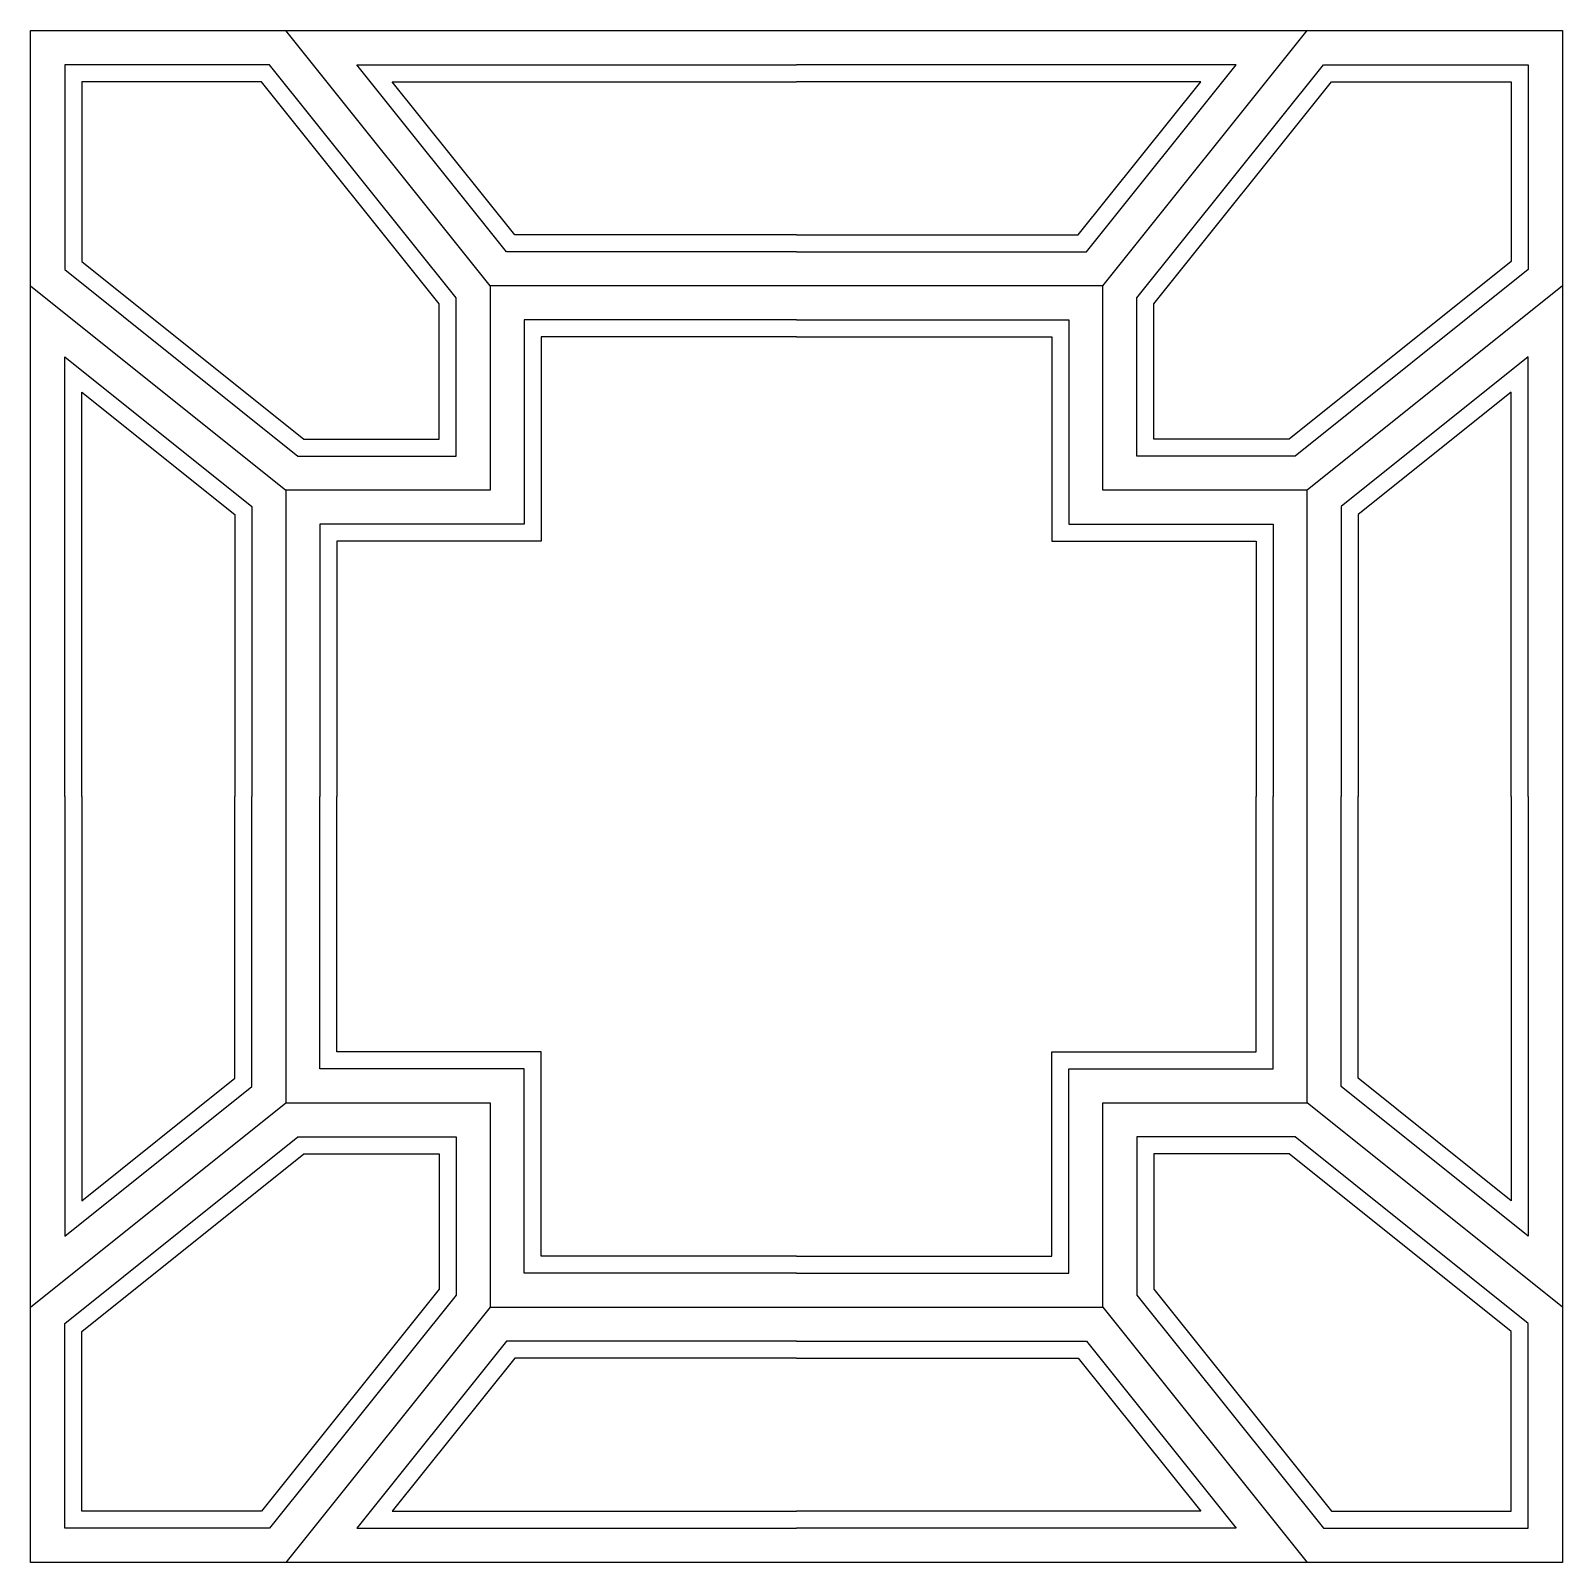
# Model space of a CAD drawing. Extents: x 630 to 3330, y 2063 to 4763.
import ezdxf

# ---------------------------------------------------------------- set-up
doc = ezdxf.new("R2010")
doc.units = 0
doc.header["$MEASUREMENT"] = 0
for name, color, linetype in [('3', 3, 'CONTINUOUS'), ('4', 4, 'CONTINUOUS'), ('7', 7, 'CONTINUOUS')]:
    doc.layers.add(name, color=color, linetype=linetype)

msp = doc.modelspace()

# ---------------------------------------------------------------- linework, layer by layer
at = {"layer": '3', "color": 3}
for points in [[(720, 4673), (720, 4356.3), (1111.6, 4043), (1350, 4043), (1350, 4281.4), (1036.7, 4673)], [(3240, 4673), (3240, 4356.3), (2848.4, 4043), (2610, 4043), (2610, 4281.4), (2923.3, 4673)], [(720, 2153), (720, 2469.8), (1111.6, 2783), (1350, 2783), (1350, 2544.6), (1036.7, 2153)], [(3240, 2153), (3240, 2469.8), (2848.4, 2783), (2610, 2783), (2610, 2544.6), (2923.3, 2153)]]:
    msp.add_lwpolyline(points, close=True, dxfattribs=at)
for points in [[(1980, 4403), (1483.3, 4403), (1267.3, 4673), (1980, 4673)], [(1980, 4403), (2476.7, 4403), (2692.7, 4673), (1980, 4673)], [(1980, 4223), (1530, 4223), (1530, 3863), (1170, 3863), (1170, 3413)], [(1980, 4223), (2430, 4223), (2430, 3863), (2790, 3863), (2790, 3413)], [(720, 3413), (720, 4125.8), (990, 3909.8), (990, 3413)], [(3240, 3413), (3240, 4125.8), (2970, 3909.8), (2970, 3413)], [(1980, 2603), (1530, 2603), (1530, 2963), (1170, 2963), (1170, 3413)], [(1980, 2603), (2430, 2603), (2430, 2963), (2790, 2963), (2790, 3413)], [(3240, 3413), (3240, 2700.3), (2970, 2916.3), (2970, 3413)], [(1980, 2423), (1483.3, 2423), (1267.3, 2153), (1980, 2153)]]:
    msp.add_lwpolyline(points, dxfattribs=at)
at = {"layer": '4'}
for p, q in [((2520, 4313), (2880, 4763)), ((3330, 4313), (2880, 3953)), ((630, 2513), (1080, 2873)), ((3330, 2513), (2880, 2873)), ((1440, 2513), (1080, 2063)), ((2520, 2513), (2880, 2063))]:
    msp.add_line(p, q, dxfattribs=at)
for points in [[(630, 3413), (630, 4763), (3330, 4763), (3330, 2063), (630, 2063)], [(1080, 3413), (1080, 2873), (1440, 2873), (1440, 2513), (1980, 2513), (2520, 2513), (2520, 2873), (2880, 2873), (2880, 3413), (2880, 3953), (2520, 3953), (2520, 4313), (1980, 4313), (1440, 4313), (1440, 3953), (1080, 3953)]]:
    msp.add_lwpolyline(points, close=True, dxfattribs=at)
for points in [[(1440, 4313), (1080, 4763)], [(630, 4313), (1080, 3953)]]:
    msp.add_lwpolyline(points, dxfattribs=at)
at = {"layer": '7', "color": 7}
for points in [[(690, 4703), (690, 4341.8), (1101, 4013), (1380, 4013), (1380, 4292), (1051.2, 4703)], [(3270, 4703), (3270, 4341.8), (2859, 4013), (2580, 4013), (2580, 4292), (2908.8, 4703)], [(690, 2123), (690, 2484.2), (1101, 2813), (1380, 2813), (1380, 2534.1), (1051.2, 2123)], [(3270, 2123), (3270, 2484.2), (2859, 2813), (2580, 2813), (2580, 2534.1), (2908.8, 2123)]]:
    msp.add_lwpolyline(points, close=True, dxfattribs=at)
for points in [[(1980, 4373), (1468.8, 4373), (1204.8, 4703), (1980, 4703)], [(1980, 4373), (2491.2, 4373), (2755.2, 4703), (1980, 4703)], [(1980, 4253), (1500, 4253), (1500, 3893), (1140, 3893), (1140, 3413)], [(1980, 4253), (2460, 4253), (2460, 3893), (2820, 3893), (2820, 3413)], [(690, 3413), (690, 4188.2), (1020, 3924.2), (1020, 3413)], [(3270, 3413), (3270, 4188.2), (2940, 3924.2), (2940, 3413)], [(690, 3413), (690, 2637.8), (1020, 2901.8), (1020, 3413)], [(1980, 2573), (1500, 2573), (1500, 2933), (1140, 2933), (1140, 3413)], [(1980, 2573), (2460, 2573), (2460, 2933), (2820, 2933), (2820, 3413)], [(3270, 3413), (3270, 2637.8), (2940, 2901.8), (2940, 3413)], [(1980, 2453), (1468.8, 2453), (1204.8, 2123), (1980, 2123)], [(1980, 2453), (2491.2, 2453), (2755.2, 2123), (1980, 2123)]]:
    msp.add_lwpolyline(points, dxfattribs=at)
at = {"layer": '7', "color": 3}
for points in [[(720, 3413), (720, 2700.3), (990, 2916.3), (990, 3413)], [(1980, 2423), (2476.7, 2423), (2692.7, 2153), (1980, 2153)]]:
    msp.add_lwpolyline(points, dxfattribs=at)

doc.saveas('drawing.dxf')
